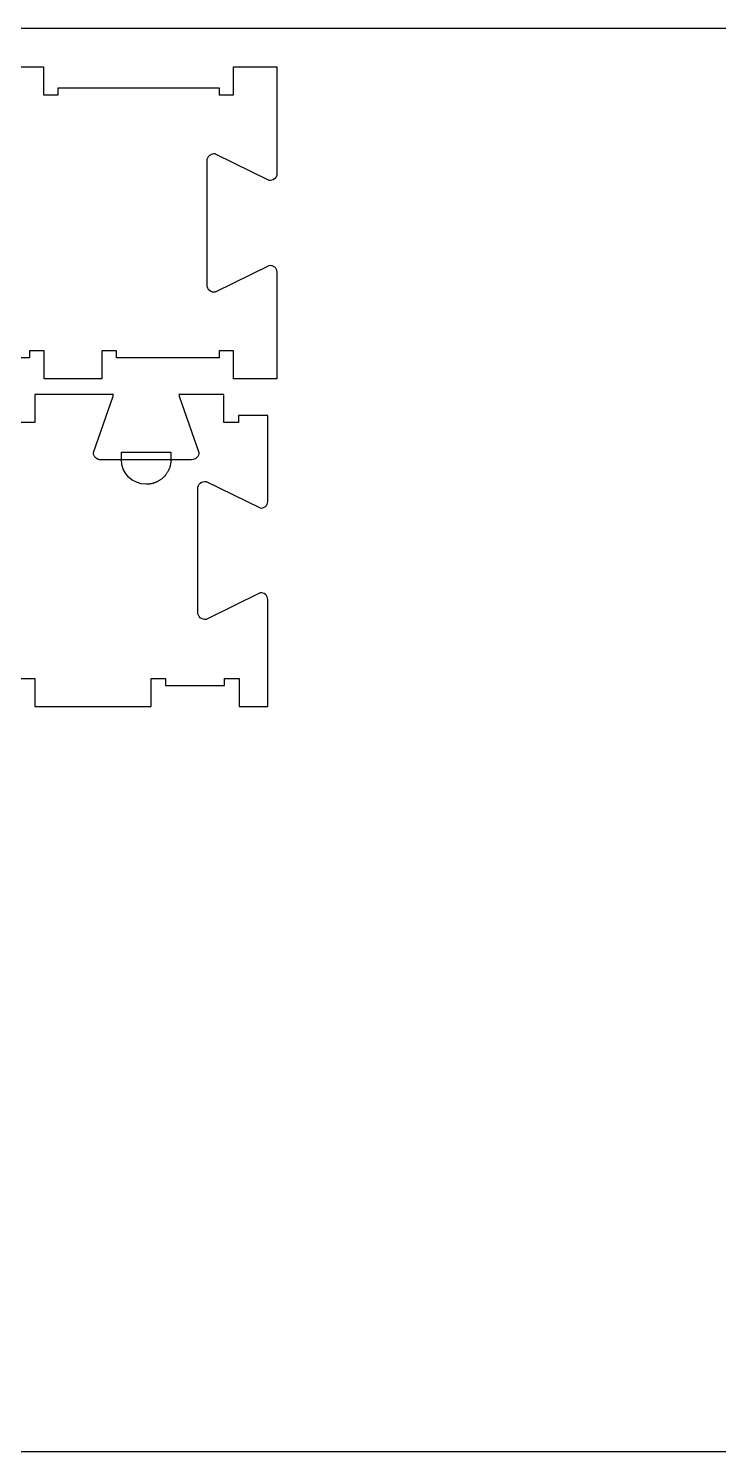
# Model space of a CAD drawing. Extents: x 0 to 4485, y 0 to 8771.
# Drawn here: x 1108 to 1699, y 2491 to 3711 of the extents above; entities that cross this region are included whole.
import ezdxf

# ---------------------------------------------------------------- set-up
doc = ezdxf.new("R2010")
doc.units = 0
for name, color, linetype in [('0_SHEET_SPRUCEPLY_2440X122', 1, 'CONTINUOUS'), ('4_ANYTOOL_CUTTHROUGH_OUTSI', 5, 'CONTINUOUS'), ('5_ANYTOOL_HALF_MILL_9MM_IN', 3, 'CONTINUOUS')]:
    doc.layers.add(name, color=color, linetype=linetype)

msp = doc.modelspace()

# ---------------------------------------------------------------- linework, layer by layer
at = {"layer": '0_SHEET_SPRUCEPLY_2440X122'}
msp.add_lwpolyline([(371.7, 3711), (371.7, 2491), (2811.7, 2491), (2811.7, 3711)], close=True, dxfattribs=at)
at = {"layer": '4_ANYTOOL_CUTTHROUGH_OUTSI', "color": 5}
for points in [[(921.1, 3678), (1120.6, 3678), (1120.6, 3654.3), (1120.6, 3654), (1133.1, 3654), (1133.1, 3660), (1170.9, 3660), (1271.1, 3660), (1271.1, 3654), (1283.6, 3654), (1283.6, 3678), (1320.6, 3678), (1320.6, 3586.4), (1320.6, 3586.4), (1320.6, 3586.2), (1320.6, 3586), (1320.6, 3585.9), (1320.6, 3585.7), (1320.6, 3585.6), (1320.6, 3585.4), (1320.5, 3585.3), (1320.5, 3585.1), (1320.5, 3585), (1320.4, 3584.8), (1320.4, 3584.7), (1320.3, 3584.5), (1320.3, 3584.4), (1320.2, 3584.2), (1320.2, 3584.1), (1320.1, 3583.9), (1320, 3583.8), (1320, 3583.7), (1319.9, 3583.5), (1319.8, 3583.4), (1319.7, 3583.2), (1319.6, 3583.1), (1319.6, 3583), (1319.5, 3582.9), (1319.4, 3582.7), (1319.3, 3582.6), (1319.2, 3582.5), (1319.1, 3582.4), (1318.9, 3582.3), (1318.8, 3582.2), (1318.7, 3582.1), (1318.6, 3582, -0.218803), (1314, 3580.7), (1268, 3603.3), (1268, 3603.3), (1267.9, 3603.4), (1267.9, 3603.4, 0.463455), (1260.6, 3597.2), (1260.6, 3491.4, 0.463455), (1267.9, 3485.2), (1268, 3485.2), (1268, 3485.2), (1314, 3507.9), (1314, 3507.9, -0.461531), (1320.6, 3502.2), (1320.6, 3410.5), (1283.6, 3410.5), (1283.6, 3434.5), (1271.1, 3434.5), (1271.1, 3428.5), (1183.1, 3428.5), (1183.1, 3434.5), (1170.6, 3434.5), (1170.6, 3410.5), (1121.1, 3410.5), (1121.1, 3434.5), (1108.6, 3434.5), (1108.6, 3428.5), (1058.1, 3428.5)], [(921.1, 3678), (1120.6, 3678), (1120.6, 3654.3), (1120.6, 3654), (1133.1, 3654), (1133.1, 3660), (1170.9, 3660), (1271.1, 3660), (1271.1, 3654), (1283.6, 3654), (1283.6, 3678), (1320.6, 3678), (1320.6, 3586.4), (1320.6, 3586.4), (1320.6, 3586.2), (1320.6, 3586), (1320.6, 3585.9), (1320.6, 3585.7), (1320.6, 3585.6), (1320.6, 3585.4), (1320.5, 3585.3), (1320.5, 3585.1), (1320.5, 3585), (1320.4, 3584.8), (1320.4, 3584.7), (1320.3, 3584.5), (1320.3, 3584.4), (1320.2, 3584.2), (1320.2, 3584.1), (1320.1, 3583.9), (1320, 3583.8), (1320, 3583.7), (1319.9, 3583.5), (1319.8, 3583.4), (1319.7, 3583.2), (1319.6, 3583.1), (1319.6, 3583), (1319.5, 3582.9), (1319.4, 3582.7), (1319.3, 3582.6), (1319.2, 3582.5), (1319.1, 3582.4), (1318.9, 3582.3), (1318.8, 3582.2), (1318.7, 3582.1), (1318.6, 3582, -0.218803), (1314, 3580.7), (1268, 3603.3), (1268, 3603.3), (1267.9, 3603.4), (1267.9, 3603.4, 0.463455), (1260.6, 3597.2), (1260.6, 3491.4, 0.463455), (1267.9, 3485.2), (1268, 3485.2), (1268, 3485.2), (1314, 3507.9), (1314, 3507.9, -0.461531), (1320.6, 3502.2), (1320.6, 3410.5), (1283.6, 3410.5), (1283.6, 3434.5), (1271.1, 3434.5), (1271.1, 3428.5), (1183.1, 3428.5), (1183.1, 3434.5), (1170.6, 3434.5), (1170.6, 3410.5), (1121.1, 3410.5), (1121.1, 3434.5), (1108.6, 3434.5), (1108.6, 3428.5), (1058.1, 3428.5)], [(1100.8, 3153.7), (1113.3, 3153.7), (1113.3, 3129.7), (1163.1, 3129.7), (1212.8, 3129.7), (1212.8, 3153.7), (1225.3, 3153.7), (1225.3, 3147.7), (1275.8, 3147.7), (1275.8, 3147.7), (1275.8, 3153.7), (1288.3, 3153.7), (1288.3, 3153.5), (1288.3, 3129.7), (1312.8, 3129.7), (1312.8, 3129.7), (1312.8, 3221.4, 0.461531), (1306.2, 3227.1), (1260.2, 3204.4), (1260.2, 3204.4), (1260.1, 3204.4), (1260.1, 3204.4, -0.463455), (1252.8, 3210.6), (1252.8, 3316.4, -0.463455), (1260.1, 3322.6), (1260.2, 3322.6), (1260.2, 3322.5), (1306.2, 3299.9), (1306.2, 3299.9, 0.218803), (1310.8, 3301.2, 0.220464), (1312.8, 3305.6), (1312.8, 3379.2), (1287.8, 3379.2), (1287.8, 3373.2), (1275.3, 3373.2), (1275.3, 3397.2), (1236.7, 3397.2), (1236.7, 3397.2, 0.061485), (1237, 3395.8), (1253.9, 3347.6), (1253.9, 3347.5), (1253.9, 3347.5), (1253.9, 3347.5, -0.414214), (1247.6, 3341.2), (1169.6, 3341.2), (1169.5, 3341.2), (1169.3, 3341.2), (1169.2, 3341.2), (1169, 3341.3), (1168.9, 3341.3), (1168.7, 3341.3), (1168.6, 3341.3), (1168.4, 3341.3), (1168.3, 3341.4), (1168.1, 3341.4), (1168, 3341.5), (1167.8, 3341.5), (1167.7, 3341.5), (1167.5, 3341.6), (1167.4, 3341.6), (1167.3, 3341.7), (1167.1, 3341.8), (1167, 3341.8), (1166.8, 3341.9), (1166.7, 3342), (1166.6, 3342), (1166.4, 3342.1), (1166.3, 3342.2), (1166.2, 3342.3), (1166, 3342.4), (1165.9, 3342.5), (1165.8, 3342.6), (1165.7, 3342.7), (1165.6, 3342.8), (1165.4, 3342.9), (1165.3, 3343), (1165.2, 3343.1, -0.198912), (1163.4, 3347.5), (1163.4, 3347.5), (1163.4, 3347.6), (1180.3, 3395.8), (1180.3, 3395.8, 0.061485), (1180.5, 3397.2), (1163.1, 3397.2), (1113.3, 3397.2), (1113.3, 3373.2), (1100.8, 3373.2)], [(1100.8, 3153.7), (1113.3, 3153.7), (1113.3, 3129.7), (1163.1, 3129.7), (1212.8, 3129.7), (1212.8, 3153.7), (1225.3, 3153.7), (1225.3, 3147.7), (1275.8, 3147.7), (1275.8, 3147.7), (1275.8, 3153.7), (1288.3, 3153.7), (1288.3, 3153.5), (1288.3, 3129.7), (1312.8, 3129.7), (1312.8, 3129.7), (1312.8, 3221.4, 0.461531), (1306.2, 3227.1), (1260.2, 3204.4), (1260.2, 3204.4), (1260.1, 3204.4), (1260.1, 3204.4, -0.463455), (1252.8, 3210.6), (1252.8, 3316.4, -0.463455), (1260.1, 3322.6), (1260.2, 3322.6), (1260.2, 3322.5), (1306.2, 3299.9), (1306.2, 3299.9, 0.218803), (1310.8, 3301.2, 0.220464), (1312.8, 3305.6), (1312.8, 3379.2), (1287.8, 3379.2), (1287.8, 3373.2), (1275.3, 3373.2), (1275.3, 3397.2), (1236.7, 3397.2), (1236.7, 3397.2, 0.061485), (1237, 3395.8), (1253.9, 3347.6), (1253.9, 3347.5), (1253.9, 3347.5), (1253.9, 3347.5, -0.414214), (1247.6, 3341.2), (1169.6, 3341.2), (1169.5, 3341.2), (1169.3, 3341.2), (1169.2, 3341.2), (1169, 3341.3), (1168.9, 3341.3), (1168.7, 3341.3), (1168.6, 3341.3), (1168.4, 3341.3), (1168.3, 3341.4), (1168.1, 3341.4), (1168, 3341.5), (1167.8, 3341.5), (1167.7, 3341.5), (1167.5, 3341.6), (1167.4, 3341.6), (1167.3, 3341.7), (1167.1, 3341.8), (1167, 3341.8), (1166.8, 3341.9), (1166.7, 3342), (1166.6, 3342), (1166.4, 3342.1), (1166.3, 3342.2), (1166.2, 3342.3), (1166, 3342.4), (1165.9, 3342.5), (1165.8, 3342.6), (1165.7, 3342.7), (1165.6, 3342.8), (1165.4, 3342.9), (1165.3, 3343), (1165.2, 3343.1, -0.198912), (1163.4, 3347.5), (1163.4, 3347.5), (1163.4, 3347.6), (1180.3, 3395.8), (1180.3, 3395.8, 0.061485), (1180.5, 3397.2), (1163.1, 3397.2), (1113.3, 3397.2), (1113.3, 3373.2), (1100.8, 3373.2)]]:
    msp.add_lwpolyline(points, format="xyb", dxfattribs=at)
at = {"layer": '5_ANYTOOL_HALF_MILL_9MM_IN'}
msp.add_lwpolyline([(1229.9, 3341.4), (1229.9, 3341), (1229.9, 3340.5), (1229.8, 3340), (1229.8, 3339.5), (1229.8, 3339), (1229.7, 3338.6), (1229.6, 3338.1), (1229.5, 3337.6), (1229.4, 3337.1), (1229.3, 3336.6), (1229.2, 3336.1), (1229.1, 3335.6), (1228.9, 3335.1), (1228.8, 3334.6), (1228.6, 3334.1), (1228.4, 3333.6), (1228.2, 3333.1), (1228, 3332.7), (1227.7, 3332.2), (1227.5, 3331.7), (1227.3, 3331.2), (1227, 3330.7), (1226.7, 3330.3), (1226.4, 3329.8), (1226.1, 3329.4), (1225.8, 3328.9), (1225.5, 3328.5), (1225.1, 3328.1), (1224.8, 3327.6), (1224.4, 3327.2), (1224, 3326.8), (1223.7, 3326.4), (1223.3, 3326), (1222.9, 3325.7), (1222.4, 3325.3), (1222, 3325), (1221.6, 3324.6), (1221.2, 3324.3), (1220.7, 3324), (1220.3, 3323.7), (1219.8, 3323.4), (1219.3, 3323.1), (1218.9, 3322.8), (1218.4, 3322.6), (1217.9, 3322.4), (1217.4, 3322.1), (1216.9, 3321.9), (1216.4, 3321.7), (1216, 3321.5), (1215.5, 3321.4), (1215, 3321.2), (1214.5, 3321), (1214, 3320.9), (1213.5, 3320.8), (1213, 3320.7), (1212.5, 3320.6), (1212, 3320.5), (1211.5, 3320.4), (1211, 3320.4), (1210.5, 3320.3), (1210.1, 3320.3), (1209.6, 3320.2), (1209.1, 3320.2), (1208.6, 3320.2, -0.413984), (1187.4, 3341.5), (1187.4, 3341.7), (1187.4, 3347.7), (1229.9, 3347.7), (1229.9, 3341.7), (1229.9, 3341.5), (1229.9, 3341.4)], format="xyb", close=True, dxfattribs=at)
msp.add_lwpolyline([(1229.9, 3341.4), (1229.9, 3341), (1229.9, 3340.5), (1229.8, 3340), (1229.8, 3339.5), (1229.8, 3339), (1229.7, 3338.6), (1229.6, 3338.1), (1229.5, 3337.6), (1229.4, 3337.1), (1229.3, 3336.6), (1229.2, 3336.1), (1229.1, 3335.6), (1228.9, 3335.1), (1228.8, 3334.6), (1228.6, 3334.1), (1228.4, 3333.6), (1228.2, 3333.1), (1228, 3332.7), (1227.7, 3332.2), (1227.5, 3331.7), (1227.3, 3331.2), (1227, 3330.7), (1226.7, 3330.3), (1226.4, 3329.8), (1226.1, 3329.4), (1225.8, 3328.9), (1225.5, 3328.5), (1225.1, 3328.1), (1224.8, 3327.6), (1224.4, 3327.2), (1224, 3326.8), (1223.7, 3326.4), (1223.3, 3326), (1222.9, 3325.7), (1222.4, 3325.3), (1222, 3325), (1221.6, 3324.6), (1221.2, 3324.3), (1220.7, 3324), (1220.3, 3323.7), (1219.8, 3323.4), (1219.3, 3323.1), (1218.9, 3322.8), (1218.4, 3322.6), (1217.9, 3322.4), (1217.4, 3322.1), (1216.9, 3321.9), (1216.4, 3321.7), (1216, 3321.5), (1215.5, 3321.4), (1215, 3321.2), (1214.5, 3321), (1214, 3320.9), (1213.5, 3320.8), (1213, 3320.7), (1212.5, 3320.6), (1212, 3320.5), (1211.5, 3320.4), (1211, 3320.4), (1210.5, 3320.3), (1210.1, 3320.3), (1209.6, 3320.2), (1209.1, 3320.2), (1208.6, 3320.2, -0.413984), (1187.4, 3341.5), (1187.4, 3341.7), (1187.4, 3347.7), (1229.9, 3347.7), (1229.9, 3341.7), (1229.9, 3341.5), (1229.9, 3341.4)], format="xyb", close=True, dxfattribs=at)

doc.saveas('drawing.dxf')
